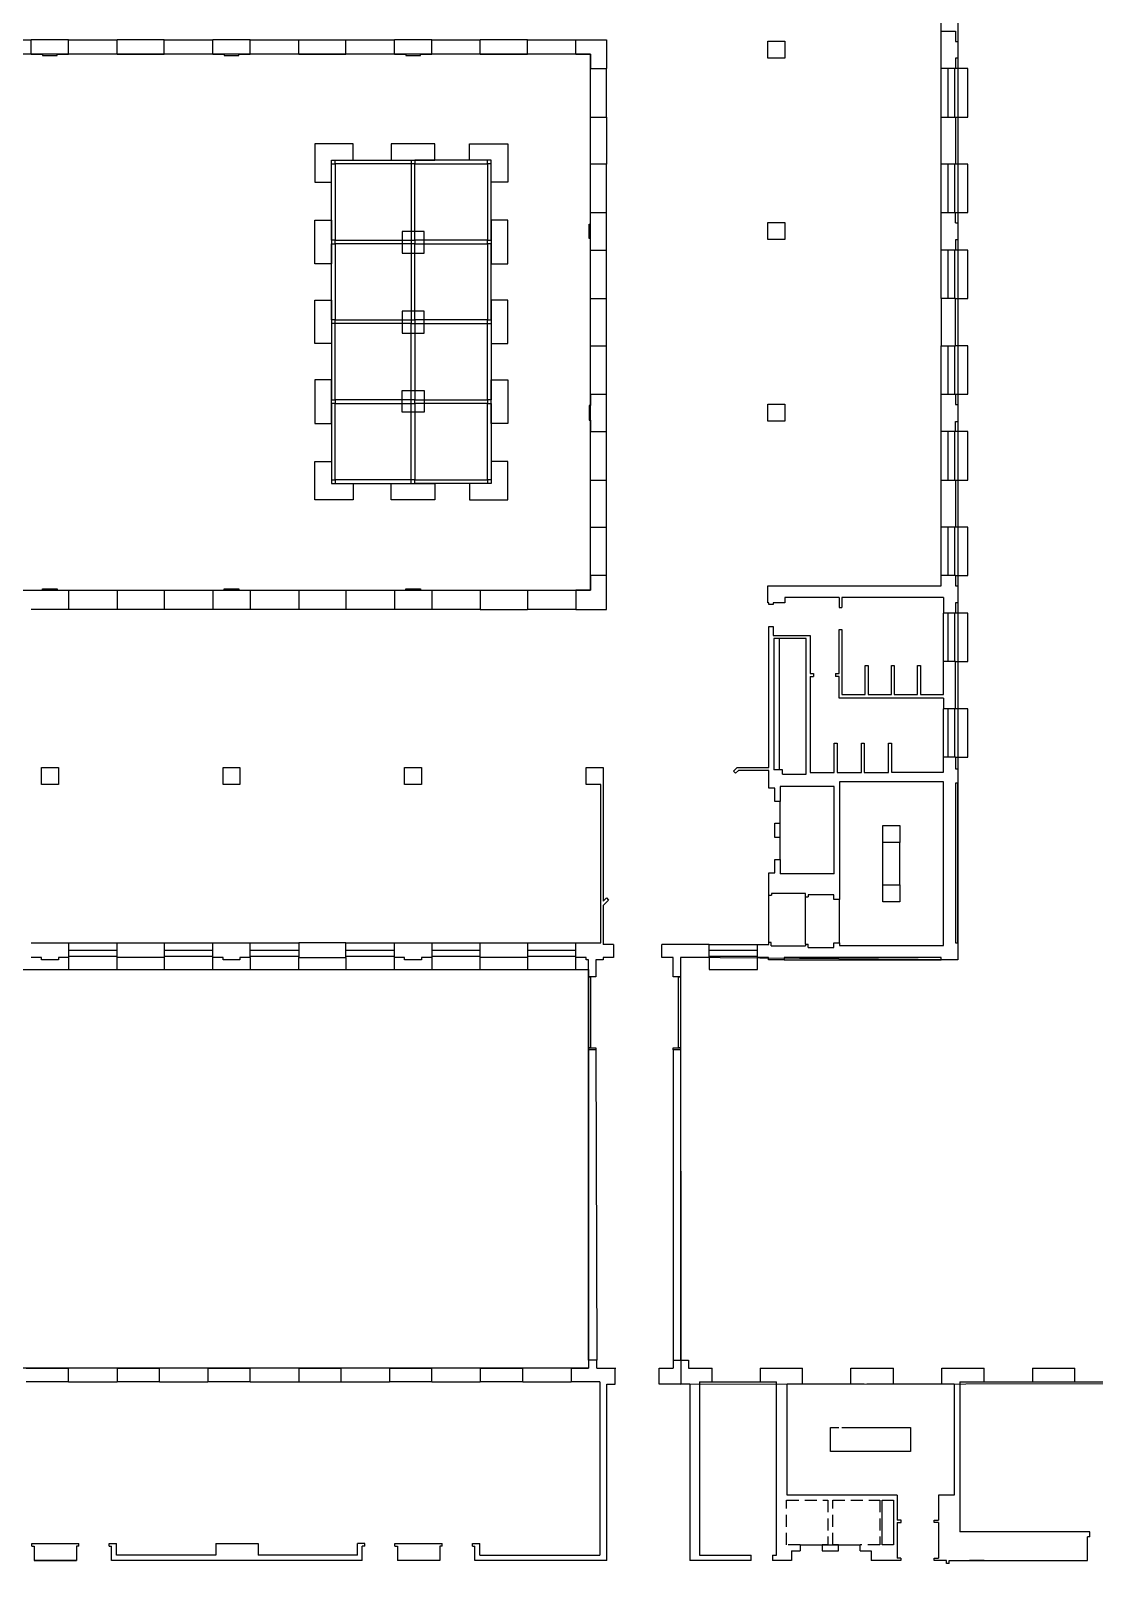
# Model space of a CAD drawing. Header units: millimetres. Extents: x -80 to 60, y -33 to 210.
# Drawn here: x -50.2 to -6.3, y 3.4 to 67.6 of the extents above; entities that cross this region are included whole.
import ezdxf

# ---------------------------------------------------------------- set-up
doc = ezdxf.new("R2010")
doc.units = ezdxf.units.MM
doc.header["$MEASUREMENT"] = 0
doc.linetypes.add('DASHED', pattern=[0.75, 0.5, -0.25])
doc.linetypes.add('HIDDEN', pattern=[9.525, 6.35, -3.175])
doc.layers.add('M', color=7, linetype='Continuous')
doc.layers.add('valid_area', color=140, linetype='Continuous')

msp = doc.modelspace()

# ---------------------------------------------------------------- linework, layer by layer
at = {"layer": 'M'}
for p, q in [((-12.633, 67.646), (-12.633, 69.646)), ((-12.633, 66.096), (-12.633, 67.646)), ((-12.633, 67.646), (-12.033, 67.646)), ((-12.033, 67.646), (-12.033, 67.221)), ((-52.208, 67.291), (-50.208, 67.291)), ((-48.658, 67.291), (-50.208, 67.291)), ((-50.208, 66.691), (-50.208, 67.291)), ((-48.658, 67.291), (-46.658, 67.291)), ((-48.658, 66.691), (-48.658, 67.291)), ((-44.708, 67.291), (-46.658, 67.291)), ((-46.658, 66.691), (-46.658, 67.291)), ((-44.708, 67.291), (-42.708, 67.291)), ((-44.708, 66.691), (-44.708, 67.291)), ((-41.158, 67.291), (-42.708, 67.291)), ((-42.708, 66.691), (-42.708, 67.291)), ((-41.158, 67.291), (-39.158, 67.291)), ((-41.158, 66.691), (-41.158, 67.291)), ((-39.158, 67.291), (-37.208, 67.291)), ((-39.158, 66.691), (-39.158, 67.291)), ((-37.208, 67.291), (-35.208, 67.291)), ((-37.208, 66.691), (-37.208, 67.291)), ((-33.658, 67.291), (-35.208, 67.291)), ((-35.208, 66.691), (-35.208, 67.291)), ((-33.658, 67.291), (-31.658, 67.291)), ((-33.658, 66.691), (-33.658, 67.291)), ((-31.658, 66.691), (-31.658, 67.291)), ((-29.708, 67.291), (-31.658, 67.291)), ((-29.708, 67.291), (-27.708, 67.291)), ((-29.708, 66.691), (-29.708, 67.291)), ((-27.708, 67.291), (-26.443, 67.291)), ((-27.708, 66.691), (-27.708, 67.291)), ((-26.443, 67.291), (-26.443, 66.096)), ((-19.783, 67.231), (-19.083, 67.231)), ((-19.783, 66.531), (-19.783, 67.231)), ((-19.083, 67.231), (-19.083, 66.531)), ((-12.033, 67.221), (-11.933, 67.221)), ((-11.933, 67.221), (-11.933, 66.521)), ((-50.208, 66.691), (-49.733, 66.691)), ((-49.733, 66.691), (-49.733, 66.641)), ((-49.733, 66.641), (-49.133, 66.641)), ((-49.133, 66.691), (-48.658, 66.691)), ((-49.133, 66.641), (-49.133, 66.691)), ((-46.658, 66.691), (-44.708, 66.691)), ((-42.708, 66.691), (-42.233, 66.691)), ((-42.233, 66.691), (-42.233, 66.641)), ((-42.233, 66.641), (-41.633, 66.641)), ((-41.633, 66.691), (-41.158, 66.691)), ((-41.633, 66.641), (-41.633, 66.691)), ((-39.158, 66.691), (-37.208, 66.691)), ((-35.208, 66.691), (-34.733, 66.691)), ((-34.733, 66.691), (-34.733, 66.641)), ((-34.733, 66.641), (-34.133, 66.641)), ((-34.133, 66.691), (-33.658, 66.691)), ((-34.133, 66.641), (-34.133, 66.691)), ((-31.658, 66.691), (-29.708, 66.691)), ((-27.708, 66.691), (-27.113, 66.691)), ((-27.113, 66.691), (-27.113, 66.096)), ((-19.083, 66.531), (-19.783, 66.531)), ((-12.033, 66.521), (-12.033, 66.096)), ((-11.933, 66.521), (-12.033, 66.521)), ((-27.113, 66.096), (-26.443, 66.096)), ((-26.443, 64.096), (-26.443, 66.096)), ((-12.633, 64.096), (-12.633, 66.096)), ((-12.033, 66.096), (-12.633, 66.096)), ((-12.333, 64.096), (-12.333, 66.096)), ((-12.083, 66.096), (-12.083, 64.096)), ((-11.533, 66.096), (-12.033, 66.096)), ((-11.533, 64.096), (-11.533, 66.096)), ((-27.113, 64.096), (-26.443, 64.096)), ((-27.113, 62.146), (-27.113, 64.096)), ((-26.443, 64.096), (-26.443, 62.146)), ((-12.633, 64.096), (-12.033, 64.096)), ((-12.633, 62.146), (-12.633, 64.096)), ((-12.033, 64.096), (-12.033, 62.146)), ((-12.033, 64.096), (-11.533, 64.096)), ((-38.488, 62.99), (-38.488, 61.41)), ((-36.908, 62.99), (-38.488, 62.99)), ((-36.908, 62.31), (-36.908, 62.99)), ((-35.333, 62.99), (-35.333, 62.31)), ((-33.533, 62.99), (-35.333, 62.99)), ((-33.533, 62.31), (-33.533, 62.99)), ((-32.108, 62.99), (-30.528, 62.99)), ((-32.108, 62.31), (-32.108, 62.99)), ((-30.528, 62.99), (-30.528, 61.41)), ((-37.808, 62.31), (-36.908, 62.31)), ((-37.808, 61.41), (-37.808, 62.31)), ((-37.808, 62.16), (-37.658, 62.16)), ((-37.808, 59.01), (-37.808, 62.16)), ((-37.658, 62.16), (-37.658, 62.31)), ((-37.658, 62.31), (-34.508, 62.31)), ((-34.508, 62.16), (-37.658, 62.16)), ((-37.658, 62.16), (-37.658, 59.01)), ((-35.333, 62.31), (-33.533, 62.31)), ((-34.508, 62.31), (-34.508, 62.16)), ((-34.508, 62.16), (-34.508, 59.01)), ((-34.358, 62.16), (-34.508, 62.16)), ((-34.358, 62.31), (-34.358, 62.16)), ((-31.358, 62.31), (-34.358, 62.31)), ((-34.358, 62.16), (-31.358, 62.16)), ((-34.358, 59.01), (-34.358, 62.16)), ((-31.208, 62.31), (-32.108, 62.31)), ((-31.358, 62.16), (-31.358, 62.31)), ((-31.358, 62.16), (-31.358, 59.01)), ((-31.208, 62.16), (-31.358, 62.16)), ((-31.208, 61.41), (-31.208, 62.31)), ((-31.208, 59.01), (-31.208, 62.16)), ((-26.443, 62.146), (-27.113, 62.146)), ((-26.443, 60.146), (-26.443, 62.146)), ((-12.633, 60.146), (-12.633, 62.146)), ((-12.033, 62.146), (-12.633, 62.146)), ((-12.333, 60.146), (-12.333, 62.146)), ((-12.083, 62.146), (-12.083, 60.146)), ((-11.533, 62.146), (-12.033, 62.146)), ((-11.533, 60.146), (-11.533, 62.146)), ((-38.488, 61.41), (-37.808, 61.41)), ((-30.528, 61.41), (-31.208, 61.41)), ((-38.488, 59.835), (-37.808, 59.835)), ((-38.488, 58.035), (-38.488, 59.835)), ((-37.808, 59.835), (-37.808, 58.035)), ((-31.208, 59.835), (-31.208, 58.035)), ((-30.528, 59.835), (-31.208, 59.835)), ((-30.528, 58.035), (-30.528, 59.835)), ((-27.113, 59.671), (-27.113, 60.146)), ((-27.113, 60.146), (-26.443, 60.146)), ((-26.443, 58.596), (-26.443, 60.146)), ((-12.633, 60.146), (-12.033, 60.146)), ((-12.633, 58.596), (-12.633, 60.146)), ((-12.033, 59.721), (-12.033, 60.146)), ((-12.033, 60.146), (-11.533, 60.146)), ((-34.883, 59.371), (-34.883, 58.471)), ((-33.983, 59.371), (-34.883, 59.371)), ((-33.983, 58.471), (-33.983, 59.371)), ((-27.163, 59.071), (-27.163, 59.671)), ((-27.163, 59.671), (-27.113, 59.671)), ((-19.783, 59.731), (-19.083, 59.731)), ((-19.783, 59.031), (-19.783, 59.731)), ((-19.083, 59.731), (-19.083, 59.031)), ((-12.033, 59.721), (-11.933, 59.721)), ((-11.933, 59.721), (-11.933, 59.021)), ((-37.658, 59.01), (-37.808, 59.01)), ((-37.808, 58.86), (-37.658, 58.86)), ((-37.808, 55.71), (-37.808, 58.86)), ((-37.658, 58.86), (-37.658, 59.01)), ((-37.658, 59.01), (-34.508, 59.01)), ((-34.508, 58.86), (-37.658, 58.86)), ((-37.658, 58.86), (-37.658, 55.71)), ((-34.883, 58.471), (-33.983, 58.471)), ((-34.508, 59.01), (-34.508, 58.86)), ((-34.508, 59.01), (-34.358, 59.01)), ((-34.508, 58.86), (-34.508, 55.71)), ((-34.358, 58.86), (-34.508, 58.86)), ((-31.358, 59.01), (-34.358, 59.01)), ((-34.358, 59.01), (-34.358, 58.86)), ((-34.358, 55.71), (-34.358, 58.86)), ((-34.358, 58.86), (-31.358, 58.86)), ((-31.358, 59.01), (-31.208, 59.01)), ((-31.358, 58.86), (-31.358, 59.01)), ((-31.358, 58.86), (-31.358, 55.71)), ((-31.208, 58.86), (-31.358, 58.86)), ((-31.208, 55.71), (-31.208, 58.86)), ((-27.113, 59.071), (-27.163, 59.071)), ((-27.113, 58.596), (-27.113, 59.071)), ((-27.113, 58.596), (-26.443, 58.596)), ((-26.443, 56.596), (-26.443, 58.596)), ((-19.083, 59.031), (-19.783, 59.031)), ((-12.633, 56.596), (-12.633, 58.596)), ((-12.033, 58.596), (-12.633, 58.596)), ((-12.333, 56.596), (-12.333, 58.596)), ((-12.083, 58.596), (-12.083, 56.596)), ((-12.033, 59.021), (-12.033, 58.596)), ((-11.933, 59.021), (-12.033, 59.021)), ((-11.533, 58.596), (-12.033, 58.596)), ((-11.533, 56.596), (-11.533, 58.596)), ((-37.808, 58.035), (-38.488, 58.035)), ((-31.208, 58.035), (-30.528, 58.035)), ((-38.488, 56.535), (-37.808, 56.535)), ((-38.488, 54.735), (-38.488, 56.535)), ((-37.808, 56.535), (-37.808, 54.735)), ((-31.208, 56.535), (-31.208, 54.735)), ((-30.528, 56.535), (-31.208, 56.535)), ((-30.528, 54.735), (-30.528, 56.535)), ((-27.113, 54.646), (-27.113, 56.596)), ((-27.113, 56.596), (-26.443, 56.596)), ((-26.443, 54.646), (-26.443, 56.596)), ((-12.633, 56.596), (-12.633, 54.646)), ((-12.033, 56.596), (-12.633, 56.596)), ((-12.033, 56.596), (-11.533, 56.596)), ((-12.033, 54.646), (-12.033, 56.596)), ((-34.883, 56.071), (-34.883, 55.171)), ((-33.983, 56.071), (-34.883, 56.071)), ((-33.983, 55.171), (-33.983, 56.071)), ((-37.658, 55.71), (-37.808, 55.71)), ((-37.658, 55.56), (-37.808, 55.56)), ((-37.808, 55.56), (-37.808, 52.41)), ((-37.658, 55.56), (-37.658, 55.71)), ((-37.658, 55.71), (-34.508, 55.71)), ((-34.508, 55.56), (-37.658, 55.56)), ((-37.658, 52.41), (-37.658, 55.56)), ((-34.508, 55.71), (-34.508, 55.56)), ((-34.508, 55.71), (-34.358, 55.71)), ((-34.508, 55.56), (-34.358, 55.56)), ((-34.508, 52.41), (-34.508, 55.56)), ((-31.358, 55.71), (-34.358, 55.71)), ((-34.358, 55.71), (-34.358, 55.56)), ((-34.358, 55.56), (-34.358, 52.41)), ((-34.358, 55.56), (-31.358, 55.56)), ((-31.358, 55.71), (-31.208, 55.71)), ((-31.358, 55.56), (-31.358, 55.71)), ((-31.358, 55.56), (-31.208, 55.56)), ((-31.358, 52.41), (-31.358, 55.56)), ((-31.208, 55.56), (-31.208, 52.41)), ((-37.808, 54.735), (-38.488, 54.735)), ((-34.883, 55.171), (-33.983, 55.171)), ((-31.208, 54.735), (-30.528, 54.735)), ((-27.113, 54.646), (-26.443, 54.646)), ((-26.443, 52.646), (-26.443, 54.646)), ((-12.633, 54.646), (-12.033, 54.646)), ((-12.633, 52.646), (-12.633, 54.646)), ((-12.333, 52.646), (-12.333, 54.646)), ((-12.083, 54.646), (-12.083, 52.646)), ((-11.533, 54.646), (-12.033, 54.646)), ((-11.533, 52.646), (-11.533, 54.646)), ((-38.488, 53.235), (-38.488, 51.435)), ((-37.808, 53.235), (-38.488, 53.235)), ((-37.808, 51.435), (-37.808, 53.235)), ((-34.883, 51.898), (-34.883, 52.798)), ((-34.883, 52.798), (-33.983, 52.798)), ((-33.983, 52.798), (-33.983, 51.898)), ((-31.208, 53.235), (-30.528, 53.235)), ((-31.208, 51.435), (-31.208, 53.235)), ((-30.528, 53.235), (-30.528, 51.435)), ((-37.808, 52.41), (-37.658, 52.41)), ((-37.658, 52.26), (-37.808, 52.26)), ((-37.808, 52.26), (-37.808, 49.11)), ((-37.658, 52.41), (-37.658, 52.26)), ((-34.508, 52.41), (-37.658, 52.41)), ((-37.658, 49.11), (-37.658, 52.26)), ((-37.658, 52.26), (-34.508, 52.26)), ((-34.508, 52.26), (-34.508, 52.41)), ((-34.358, 52.41), (-34.508, 52.41)), ((-34.508, 49.11), (-34.508, 52.26)), ((-34.508, 52.26), (-34.358, 52.26)), ((-34.358, 52.41), (-31.358, 52.41)), ((-34.358, 52.26), (-34.358, 52.41)), ((-34.358, 52.26), (-34.358, 49.11)), ((-31.358, 52.26), (-34.358, 52.26)), ((-31.208, 52.41), (-31.358, 52.41)), ((-31.358, 52.41), (-31.358, 52.26)), ((-31.358, 49.11), (-31.358, 52.26)), ((-31.358, 52.26), (-31.208, 52.26)), ((-31.208, 52.26), (-31.208, 49.11)), ((-27.113, 52.171), (-27.163, 52.171)), ((-27.163, 52.171), (-27.163, 51.571)), ((-27.113, 52.646), (-26.443, 52.646)), ((-27.113, 52.646), (-27.113, 52.171)), ((-26.443, 51.096), (-26.443, 52.646)), ((-19.783, 52.231), (-19.083, 52.231)), ((-19.783, 51.531), (-19.783, 52.231)), ((-19.083, 52.231), (-19.083, 51.531)), ((-12.633, 52.646), (-12.033, 52.646)), ((-12.633, 51.096), (-12.633, 52.646)), ((-12.033, 52.646), (-12.033, 52.221)), ((-12.033, 52.646), (-11.533, 52.646)), ((-12.033, 52.221), (-11.933, 52.221)), ((-11.933, 52.221), (-11.933, 51.521)), ((-38.488, 51.435), (-37.808, 51.435)), ((-33.983, 51.898), (-34.883, 51.898)), ((-30.528, 51.435), (-31.208, 51.435)), ((-27.163, 51.571), (-27.113, 51.571)), ((-27.113, 51.571), (-27.113, 51.096)), ((-19.083, 51.531), (-19.783, 51.531)), ((-12.033, 51.521), (-11.933, 51.521)), ((-12.033, 51.096), (-12.033, 51.521)), ((-27.113, 51.096), (-26.443, 51.096)), ((-26.443, 49.096), (-26.443, 51.096)), ((-12.033, 51.096), (-12.633, 51.096)), ((-12.633, 49.096), (-12.633, 51.096)), ((-12.333, 49.096), (-12.333, 51.096)), ((-12.083, 51.096), (-12.083, 49.096)), ((-11.533, 51.096), (-12.033, 51.096)), ((-11.533, 49.096), (-11.533, 51.096)), ((-38.488, 49.86), (-37.808, 49.86)), ((-38.488, 48.28), (-38.488, 49.86)), ((-37.808, 49.86), (-37.808, 48.96)), ((-31.208, 49.86), (-31.208, 48.96)), ((-30.528, 49.86), (-31.208, 49.86)), ((-30.528, 48.28), (-30.528, 49.86)), ((-37.808, 49.11), (-37.658, 49.11)), ((-37.808, 48.96), (-36.908, 48.96)), ((-34.508, 49.11), (-37.658, 49.11)), ((-37.658, 49.11), (-37.658, 48.96)), ((-37.658, 48.96), (-34.508, 48.96)), ((-36.908, 48.96), (-36.908, 48.28)), ((-35.333, 48.96), (-33.533, 48.96)), ((-35.333, 48.28), (-35.333, 48.96)), ((-34.358, 49.11), (-34.508, 49.11)), ((-34.508, 48.96), (-34.508, 49.11)), ((-34.358, 49.11), (-31.358, 49.11)), ((-34.358, 48.96), (-34.358, 49.11)), ((-31.358, 48.96), (-34.358, 48.96)), ((-33.533, 48.96), (-33.533, 48.28)), ((-32.108, 48.96), (-32.108, 48.28)), ((-31.208, 48.96), (-32.108, 48.96)), ((-31.208, 49.11), (-31.358, 49.11)), ((-31.358, 49.11), (-31.358, 48.96)), ((-27.113, 49.096), (-26.443, 49.096)), ((-27.113, 47.146), (-27.113, 49.096)), ((-26.443, 47.146), (-26.443, 49.096)), ((-12.633, 47.146), (-12.633, 49.096)), ((-12.633, 49.096), (-12.033, 49.096)), ((-12.033, 49.096), (-12.033, 47.146)), ((-12.033, 49.096), (-11.533, 49.096)), ((-36.908, 48.28), (-38.488, 48.28)), ((-33.533, 48.28), (-35.333, 48.28)), ((-32.108, 48.28), (-30.528, 48.28)), ((-27.113, 47.146), (-26.443, 47.146)), ((-26.443, 45.146), (-26.443, 47.146)), ((-12.033, 47.146), (-12.633, 47.146)), ((-12.633, 45.146), (-12.633, 47.146)), ((-12.333, 45.146), (-12.333, 47.146)), ((-12.083, 47.146), (-12.083, 45.146)), ((-11.533, 47.146), (-12.033, 47.146)), ((-11.533, 45.146), (-11.533, 47.146)), ((-26.443, 45.146), (-27.113, 45.146)), ((-27.113, 45.146), (-27.113, 44.551)), ((-26.443, 43.751), (-26.443, 45.146)), ((-12.633, 44.721), (-12.633, 45.146)), ((-12.033, 45.146), (-12.633, 45.146)), ((-12.033, 45.146), (-11.533, 45.146)), ((-12.033, 45.146), (-12.033, 44.721)), ((-50.208, 44.551), (-49.733, 44.551)), ((-49.733, 44.601), (-49.133, 44.601)), ((-49.733, 44.551), (-49.733, 44.601)), ((-49.133, 44.601), (-49.133, 44.551)), ((-49.133, 44.551), (-48.658, 44.551)), ((-48.658, 44.551), (-48.658, 43.751)), ((-46.658, 44.551), (-44.708, 44.551)), ((-46.658, 44.551), (-46.658, 43.751)), ((-44.708, 44.551), (-44.708, 43.751)), ((-42.708, 44.551), (-42.708, 43.751)), ((-42.708, 44.551), (-42.233, 44.551)), ((-42.233, 44.601), (-41.633, 44.601)), ((-42.233, 44.551), (-42.233, 44.601)), ((-41.633, 44.601), (-41.633, 44.551)), ((-41.633, 44.551), (-41.158, 44.551)), ((-41.158, 44.551), (-41.158, 43.751)), ((-39.158, 44.551), (-39.158, 43.751)), ((-39.158, 44.551), (-37.208, 44.551)), ((-37.208, 44.551), (-37.208, 43.751)), ((-35.208, 44.551), (-34.733, 44.551)), ((-35.208, 44.551), (-35.208, 43.751)), ((-34.733, 44.601), (-34.133, 44.601)), ((-34.733, 44.551), (-34.733, 44.601)), ((-34.133, 44.601), (-34.133, 44.551)), ((-34.133, 44.551), (-33.658, 44.551)), ((-33.658, 44.551), (-33.658, 43.751)), ((-31.658, 44.551), (-29.708, 44.551)), ((-31.658, 44.551), (-31.658, 43.751)), ((-29.708, 44.551), (-29.708, 43.751)), ((-27.113, 44.551), (-27.708, 44.551)), ((-27.708, 44.551), (-27.708, 43.751)), ((-19.783, 44.021), (-19.783, 44.721)), ((-19.783, 44.721), (-12.633, 44.721)), ((-12.033, 44.721), (-11.933, 44.721)), ((-11.933, 44.721), (-11.933, 44.021)), ((-48.658, 43.751), (-50.208, 43.751)), ((-46.658, 43.751), (-48.658, 43.751)), ((-44.708, 43.751), (-46.658, 43.751)), ((-42.708, 43.751), (-44.708, 43.751)), ((-41.158, 43.751), (-42.708, 43.751)), ((-39.158, 43.751), (-41.158, 43.751)), ((-37.208, 43.751), (-39.158, 43.751)), ((-35.208, 43.751), (-37.208, 43.751)), ((-33.658, 43.751), (-35.208, 43.751)), ((-31.658, 43.751), (-33.658, 43.751)), ((-31.658, 43.751), (-29.708, 43.751)), ((-27.708, 43.751), (-29.708, 43.751)), ((-27.708, 43.751), (-26.443, 43.751)), ((-19.745, 44.021), (-19.783, 44.021)), ((-19.745, 43.951), (-19.745, 44.021)), ((-19.563, 43.951), (-19.745, 43.951)), ((-19.563, 44.021), (-19.563, 43.951)), ((-19.083, 44.021), (-19.563, 44.021)), ((-19.083, 44.246), (-19.083, 44.021)), ((-16.843, 44.246), (-19.083, 44.246)), ((-16.843, 44.246), (-16.843, 43.826)), ((-16.843, 43.826), (-16.723, 43.826)), ((-16.723, 44.246), (-16.723, 43.826)), ((-12.533, 44.246), (-16.723, 44.246)), ((-12.533, 44.246), (-12.533, 43.596)), ((-12.033, 44.021), (-12.033, 43.596)), ((-11.933, 44.021), (-12.033, 44.021)), ((-19.745, 43.051), (-19.563, 43.051)), ((-19.745, 37.221), (-19.745, 43.051)), ((-19.563, 43.051), (-19.563, 42.676)), ((-12.533, 41.596), (-12.533, 43.596)), ((-12.033, 43.596), (-12.533, 43.596)), ((-12.333, 41.596), (-12.333, 43.596)), ((-12.083, 43.596), (-12.083, 41.596)), ((-11.533, 43.596), (-12.033, 43.596)), ((-11.533, 41.596), (-11.533, 43.596)), ((-19.563, 42.676), (-18.043, 42.676)), ((-19.308, 37.128), (-19.308, 42.556)), ((-18.043, 42.676), (-18.043, 41.103)), ((-16.843, 42.926), (-16.723, 42.926)), ((-16.843, 41.103), (-16.843, 42.926)), ((-16.723, 42.926), (-16.723, 40.233)), ((-15.763, 41.431), (-15.643, 41.431)), ((-15.763, 40.233), (-15.763, 41.431)), ((-15.643, 41.431), (-15.643, 40.233)), ((-14.683, 41.431), (-14.563, 41.431)), ((-14.683, 40.233), (-14.683, 41.431)), ((-14.563, 41.431), (-14.563, 40.233)), ((-13.603, 41.431), (-13.483, 41.431)), ((-13.603, 40.233), (-13.603, 41.431)), ((-13.483, 41.431), (-13.483, 40.233)), ((-12.033, 41.596), (-12.533, 41.596)), ((-12.533, 40.233), (-12.533, 41.596)), ((-12.033, 41.596), (-11.533, 41.596)), ((-12.033, 39.646), (-12.033, 41.596)), ((-18.043, 41.103), (-17.893, 41.103)), ((-18.043, 40.983), (-18.043, 37.011)), ((-18.043, 40.983), (-17.893, 40.983)), ((-17.893, 41.103), (-17.893, 40.983)), ((-16.993, 41.103), (-16.843, 41.103)), ((-16.993, 41.103), (-16.993, 40.983)), ((-16.843, 40.983), (-16.993, 40.983)), ((-16.843, 40.083), (-16.843, 40.983)), ((-12.533, 40.083), (-16.843, 40.083)), ((-16.723, 40.233), (-15.763, 40.233)), ((-15.643, 40.233), (-14.683, 40.233)), ((-14.563, 40.233), (-13.603, 40.233)), ((-13.483, 40.233), (-12.533, 40.233)), ((-12.533, 40.083), (-12.533, 39.646)), ((-12.533, 37.646), (-12.533, 39.646)), ((-12.033, 39.646), (-12.533, 39.646)), ((-12.333, 37.646), (-12.333, 39.646)), ((-12.083, 39.646), (-12.083, 37.646)), ((-11.533, 39.646), (-12.033, 39.646)), ((-11.533, 37.646), (-11.533, 39.646)), ((-17.043, 38.229), (-16.923, 38.229)), ((-17.043, 37.011), (-17.043, 38.229)), ((-16.923, 38.229), (-16.923, 37.011)), ((-15.923, 37.011), (-15.923, 38.229)), ((-15.923, 38.229), (-15.803, 38.229)), ((-15.803, 38.229), (-15.803, 37.011)), ((-14.803, 38.229), (-14.683, 38.229)), ((-14.803, 37.011), (-14.803, 38.229)), ((-14.683, 38.229), (-14.683, 37.021)), ((-12.033, 37.646), (-12.533, 37.646)), ((-12.533, 37.021), (-12.533, 37.646)), ((-12.033, 37.646), (-12.033, 37.171)), ((-12.033, 37.646), (-11.533, 37.646)), ((-49.783, 37.221), (-49.083, 37.221)), ((-49.783, 36.521), (-49.783, 37.221)), ((-49.083, 37.221), (-49.083, 36.521)), ((-42.283, 36.521), (-42.283, 37.221)), ((-42.283, 37.221), (-41.583, 37.221)), ((-41.583, 37.221), (-41.583, 36.521)), ((-34.783, 37.221), (-34.083, 37.221)), ((-34.783, 36.521), (-34.783, 37.221)), ((-34.083, 37.221), (-34.083, 36.521)), ((-27.283, 37.221), (-26.583, 37.221)), ((-27.283, 36.521), (-27.283, 37.221)), ((-26.583, 37.221), (-26.583, 31.691)), ((-21.201, 37.073), (-21.053, 37.221)), ((-21.117, 36.988), (-21.201, 37.073)), ((-21.003, 37.101), (-21.117, 36.988)), ((-21.053, 37.221), (-19.745, 37.221)), ((-19.745, 37.101), (-21.003, 37.101)), ((-19.745, 36.371), (-19.745, 37.101)), ((-19.183, 37.128), (-19.536, 37.128)), ((-19.183, 36.95), (-19.183, 37.128)), ((-18.043, 37.011), (-17.043, 37.011)), ((-16.923, 37.011), (-15.923, 37.011)), ((-16.833, 36.621), (-16.833, 31.771)), ((-12.533, 36.621), (-16.833, 36.621)), ((-15.803, 37.011), (-14.803, 37.011)), ((-14.683, 37.021), (-12.533, 37.021)), ((-12.533, 29.871), (-12.533, 36.621)), ((-12.033, 37.171), (-11.933, 37.171)), ((-11.933, 37.171), (-11.933, 36.571)), ((-49.083, 36.521), (-49.783, 36.521)), ((-41.583, 36.521), (-42.283, 36.521)), ((-34.083, 36.521), (-34.783, 36.521)), ((-26.683, 36.521), (-27.283, 36.521)), ((-26.683, 29.971), (-26.683, 36.521)), ((-19.503, 36.371), (-19.745, 36.371)), ((-19.503, 35.821), (-19.503, 36.371)), ((-12.033, 36.571), (-12.033, 29.971)), ((-11.933, 36.571), (-12.033, 36.571)), ((-11.933, 29.971), (-11.933, 36.591)), ((-19.273, 35.821), (-19.503, 35.821)), ((-19.273, 34.921), (-19.273, 35.821)), ((-19.503, 34.921), (-19.273, 34.921)), ((-19.503, 34.321), (-19.503, 34.921)), ((-15.033, 34.121), (-15.033, 34.821)), ((-15.033, 34.821), (-14.333, 34.821)), ((-14.333, 34.821), (-14.333, 34.121)), ((-19.273, 34.321), (-19.503, 34.321)), ((-19.273, 33.421), (-19.273, 34.321)), ((-15.033, 32.371), (-15.033, 34.121)), ((-14.333, 34.121), (-15.033, 34.121)), ((-14.333, 32.371), (-14.333, 34.121)), ((-19.503, 33.421), (-19.273, 33.421)), ((-19.503, 32.871), (-19.503, 33.421)), ((-19.745, 32.871), (-19.503, 32.871)), ((-19.745, 31.946), (-19.745, 32.871)), ((-15.033, 31.671), (-15.033, 32.371)), ((-15.033, 32.371), (-14.333, 32.371)), ((-14.333, 32.371), (-14.333, 31.671)), ((-26.583, 31.691), (-26.444, 31.83)), ((-26.359, 31.745), (-26.583, 31.521)), ((-26.583, 31.521), (-26.583, 29.906)), ((-26.444, 31.83), (-26.359, 31.745)), ((-19.745, 29.996), (-19.745, 31.946)), ((-19.745, 31.946), (-19.635, 31.946)), ((-19.635, 32.016), (-19.635, 31.946)), ((-18.233, 32.016), (-19.635, 32.016)), ((-18.233, 31.876), (-18.233, 32.016)), ((-18.233, 31.876), (-18.123, 31.876)), ((-18.233, 29.926), (-18.233, 31.876)), ((-18.123, 31.956), (-18.123, 31.876)), ((-17.063, 31.956), (-18.123, 31.956)), ((-17.063, 31.771), (-17.063, 31.956)), ((-16.833, 31.771), (-17.063, 31.771)), ((-14.333, 31.671), (-15.033, 31.671)), ((-50.208, 29.971), (-48.658, 29.971)), ((-48.658, 29.971), (-46.658, 29.971)), ((-48.658, 29.971), (-48.658, 29.371)), ((-48.658, 29.671), (-46.658, 29.671)), ((-46.658, 29.371), (-46.658, 29.971)), ((-46.658, 29.971), (-44.708, 29.971)), ((-44.708, 29.971), (-42.708, 29.971)), ((-44.708, 29.971), (-44.708, 29.371)), ((-44.708, 29.671), (-42.708, 29.671)), ((-42.708, 29.971), (-41.158, 29.971)), ((-42.708, 29.371), (-42.708, 29.971)), ((-41.158, 29.971), (-39.158, 29.971)), ((-41.158, 29.371), (-41.158, 29.971)), ((-41.158, 29.671), (-39.158, 29.671)), ((-37.208, 29.971), (-39.158, 29.971)), ((-39.158, 29.971), (-39.158, 29.371)), ((-37.208, 29.371), (-37.208, 29.971)), ((-37.208, 29.971), (-35.208, 29.971)), ((-37.208, 29.671), (-35.208, 29.671)), ((-35.208, 29.371), (-35.208, 29.971)), ((-35.208, 29.971), (-33.658, 29.971)), ((-33.658, 29.971), (-31.658, 29.971)), ((-33.658, 29.971), (-33.658, 29.371)), ((-33.658, 29.671), (-31.658, 29.671)), ((-31.658, 29.371), (-31.658, 29.971)), ((-31.658, 29.971), (-29.708, 29.971)), ((-29.708, 29.971), (-29.708, 29.371)), ((-29.708, 29.971), (-27.586, 29.971)), ((-29.708, 29.671), (-27.708, 29.671)), ((-27.708, 29.971), (-26.683, 29.971)), ((-27.708, 29.371), (-27.708, 29.971)), ((-26.158, 29.906), (-26.583, 29.906)), ((-26.158, 29.906), (-26.158, 29.371)), ((-22.208, 29.906), (-24.158, 29.906)), ((-24.158, 29.371), (-24.158, 29.906)), ((-22.208, 29.906), (-20.208, 29.906)), ((-22.208, 29.371), (-22.208, 29.906)), ((-22.208, 29.671), (-20.208, 29.671)), ((-20.208, 29.906), (-19.745, 29.906)), ((-20.208, 29.371), (-20.208, 29.906)), ((-19.745, 29.906), (-19.745, 29.996)), ((-19.65, 29.996), (-19.745, 29.996)), ((-19.65, 29.846), (-19.65, 29.996)), ((-19.65, 29.846), (-18.233, 29.846)), ((-18.233, 29.926), (-18.233, 29.846)), ((-18.233, 29.926), (-18.123, 29.926)), ((-18.123, 29.786), (-18.123, 29.926)), ((-18.123, 29.786), (-17.063, 29.786)), ((-17.063, 29.971), (-16.833, 29.971)), ((-17.063, 29.786), (-17.063, 29.971)), ((-16.833, 29.971), (-16.833, 29.871)), ((-16.833, 29.871), (-12.533, 29.871)), ((-12.033, 29.971), (-11.933, 29.971)), ((-11.933, 29.971), (-11.933, 29.271)), ((-49.783, 29.371), (-50.208, 29.371)), ((-49.783, 29.271), (-49.783, 29.371)), ((-49.083, 29.271), (-49.783, 29.271)), ((-49.083, 29.371), (-49.083, 29.271)), ((-48.658, 29.371), (-49.083, 29.371)), ((-48.658, 29.421), (-46.658, 29.421)), ((-48.658, 29.371), (-48.658, 28.871)), ((-46.658, 28.871), (-46.658, 29.371)), ((-44.708, 29.371), (-46.658, 29.371)), ((-44.708, 29.421), (-42.708, 29.421)), ((-44.708, 29.371), (-44.708, 28.871)), ((-42.708, 28.871), (-42.708, 29.371)), ((-42.283, 29.371), (-42.708, 29.371)), ((-42.283, 29.271), (-42.283, 29.371)), ((-41.583, 29.271), (-42.283, 29.271)), ((-41.583, 29.371), (-41.583, 29.271)), ((-41.158, 29.371), (-41.583, 29.371)), ((-41.158, 29.421), (-39.158, 29.421)), ((-41.158, 29.371), (-41.158, 28.871)), ((-39.158, 29.371), (-37.208, 29.371)), ((-39.158, 28.871), (-39.158, 29.371)), ((-37.208, 29.421), (-35.208, 29.421)), ((-37.208, 29.371), (-37.208, 28.871)), ((-34.783, 29.371), (-35.208, 29.371)), ((-35.208, 28.871), (-35.208, 29.371)), ((-34.783, 29.271), (-34.783, 29.371)), ((-34.083, 29.271), (-34.783, 29.271)), ((-34.083, 29.371), (-34.083, 29.271)), ((-33.658, 29.371), (-34.083, 29.371)), ((-33.658, 29.421), (-31.658, 29.421)), ((-33.658, 29.371), (-33.658, 28.871)), ((-29.708, 29.371), (-31.658, 29.371)), ((-31.658, 28.871), (-31.658, 29.371)), ((-29.708, 29.421), (-27.708, 29.421)), ((-29.708, 29.371), (-29.708, 28.871)), ((-27.708, 28.871), (-27.708, 29.371)), ((-27.283, 29.371), (-27.708, 29.371)), ((-27.283, 29.271), (-27.283, 29.371)), ((-27.193, 29.271), (-27.283, 29.271)), ((-27.193, 28.571), (-27.193, 29.271)), ((-26.893, 29.271), (-26.893, 28.571)), ((-26.583, 29.271), (-26.893, 29.271)), ((-26.583, 29.371), (-26.583, 29.271)), ((-26.158, 29.371), (-26.583, 29.371)), ((-23.693, 29.371), (-24.158, 29.371)), ((-23.693, 28.571), (-23.693, 29.371)), ((-23.393, 29.371), (-23.393, 28.571)), ((-22.208, 29.371), (-23.393, 29.371)), ((-22.208, 29.421), (-20.208, 29.421)), ((-22.208, 29.371), (-22.208, 28.871)), ((-20.208, 28.871), (-20.208, 29.371)), ((-19.758, 29.371), (-20.208, 29.371)), ((-19.758, 29.271), (-19.758, 29.371)), ((-19.108, 29.271), (-19.758, 29.271)), ((-19.108, 29.371), (-19.108, 29.271)), ((-12.633, 29.371), (-19.108, 29.371)), ((-19.108, 29.271), (-12.633, 29.271)), ((-12.633, 29.271), (-12.633, 29.371)), ((-11.933, 29.271), (-12.633, 29.271)), ((-48.658, 28.871), (-46.658, 28.871)), ((-44.708, 28.871), (-42.708, 28.871)), ((-41.158, 28.871), (-39.158, 28.871)), ((-37.208, 28.871), (-35.208, 28.871)), ((-33.658, 28.871), (-31.658, 28.871)), ((-29.708, 28.871), (-27.708, 28.871)), ((-26.893, 28.571), (-27.193, 28.571)), ((-27.193, 28.571), (-27.113, 28.571)), ((-27.193, 25.631), (-27.193, 28.571)), ((-27.113, 28.571), (-27.113, 25.631)), ((-23.393, 28.571), (-23.693, 28.571)), ((-23.473, 28.571), (-23.393, 28.571)), ((-23.473, 25.631), (-23.473, 28.571)), ((-23.393, 28.571), (-23.393, 25.631)), ((-22.208, 28.871), (-20.208, 28.871)), ((-27.193, 25.631), (-26.893, 25.631)), ((-27.193, 25.556), (-27.193, 25.631)), ((-27.113, 25.631), (-27.193, 25.631)), ((-26.893, 25.556), (-27.193, 25.556)), ((-26.893, 25.631), (-26.893, 25.556)), ((-26.893, 25.556), (-26.843, 12.727)), ((-23.693, 25.631), (-23.393, 25.631)), ((-23.693, 25.556), (-23.693, 25.631)), ((-23.393, 25.556), (-23.693, 25.556)), ((-23.693, 25.556), (-23.693, 12.727)), ((-23.393, 25.631), (-23.473, 25.631)), ((-23.393, 25.631), (-23.393, 25.556)), ((-50.408, 12.407), (-48.658, 12.407)), ((-48.658, 11.837), (-48.658, 12.407)), ((-46.658, 12.407), (-46.658, 11.837)), ((-46.658, 12.407), (-44.908, 12.407)), ((-44.908, 11.837), (-44.908, 12.407)), ((-42.908, 12.407), (-41.158, 12.407)), ((-42.908, 12.407), (-42.908, 11.837)), ((-41.158, 11.837), (-41.158, 12.407)), ((-39.158, 12.407), (-39.158, 11.837)), ((-39.158, 12.407), (-37.408, 12.407)), ((-37.408, 11.837), (-37.408, 12.407)), ((-35.408, 12.407), (-33.658, 12.407)), ((-35.408, 12.407), (-35.408, 11.837)), ((-33.658, 11.837), (-33.658, 12.407)), ((-31.658, 12.407), (-31.658, 11.837)), ((-31.658, 12.407), (-29.908, 12.407)), ((-29.908, 11.837), (-29.908, 12.407)), ((-27.908, 12.407), (-27.908, 11.837)), ((-27.193, 12.727), (-27.193, 12.407)), ((-26.843, 12.407), (-26.843, 12.727)), ((-26.843, 12.407), (-26.068, 12.407)), ((-26.088, 11.738), (-26.088, 12.407)), ((-24.268, 11.738), (-24.268, 12.407)), ((-24.268, 12.407), (-23.698, 12.407)), ((-23.698, 12.727), (-23.698, 12.407)), ((-23.698, 12.727), (-23.393, 12.727)), ((-23.373, 12.727), (-23.068, 12.727)), ((-23.068, 12.727), (-23.068, 12.407)), ((-23.068, 12.407), (-22.083, 12.407)), ((-22.083, 11.837), (-22.083, 12.407)), ((-20.103, 12.407), (-18.353, 12.407)), ((-20.103, 12.407), (-20.103, 11.837)), ((-18.353, 11.757), (-18.353, 12.407)), ((-16.353, 12.407), (-14.603, 12.407)), ((-16.353, 11.757), (-16.353, 12.407)), ((-14.603, 11.757), (-14.603, 12.407)), ((-12.603, 12.407), (-10.853, 12.407)), ((-12.603, 11.757), (-12.603, 12.407)), ((-10.853, 11.837), (-10.853, 12.407)), ((-8.853, 12.407), (-7.103, 12.407)), ((-8.853, 12.407), (-8.853, 11.837)), ((-7.103, 11.837), (-7.103, 12.407)), ((-48.658, 11.837), (-46.658, 11.837)), ((-44.908, 11.837), (-42.908, 11.837)), ((-41.158, 11.837), (-39.158, 11.837)), ((-37.408, 11.837), (-35.408, 11.837)), ((-33.658, 11.837), (-31.658, 11.837)), ((-29.908, 11.837), (-27.908, 11.837)), ((-26.718, 11.837), (-26.718, 4.677)), ((-26.433, 4.458), (-26.433, 11.738)), ((-23.013, 11.738), (-24.268, 11.738)), ((-23.013, 11.738), (-23.013, 4.458)), ((-22.613, 11.837), (-22.083, 11.837)), ((-22.613, 11.837), (-22.613, 4.677)), ((-22.083, 11.837), (-20.103, 11.837)), ((-20.103, 11.837), (-19.423, 11.837)), ((-19.423, 4.677), (-19.423, 11.837)), ((-18.993, 11.757), (-18.353, 11.757)), ((-18.993, 7.157), (-18.993, 11.757)), ((-18.353, 11.757), (-16.353, 11.757)), ((-14.603, 11.757), (-12.603, 11.757)), ((-12.603, 11.757), (-12.093, 11.757)), ((-12.093, 11.757), (-12.093, 7.157)), ((-11.861, 11.837), (-11.861, 5.637)), ((-11.861, 11.837), (-10.853, 11.837)), ((-10.853, 11.837), (-8.853, 11.837)), ((-8.853, 11.837), (-7.103, 11.837)), ((-7.103, 11.837), (-5.103, 11.837)), ((-17.193, 9.957), (-16.847, 9.957)), ((-17.193, 8.957), (-17.193, 9.957)), ((-16.732, 9.957), (-13.893, 9.957)), ((-13.893, 9.957), (-13.893, 8.957)), ((-13.893, 8.957), (-17.193, 8.957)), ((-14.443, 7.157), (-18.993, 7.157)), ((-14.443, 7.157), (-14.443, 6.128)), ((-12.743, 7.157), (-12.743, 6.128)), ((-12.093, 7.157), (-12.743, 7.157)), ((-14.285, 6.128), (-14.443, 6.128)), ((-14.443, 6.028), (-14.443, 4.558)), ((-14.443, 6.028), (-14.285, 6.028)), ((-14.285, 6.028), (-14.285, 6.128)), ((-12.915, 6.128), (-12.743, 6.128)), ((-12.915, 6.028), (-12.915, 6.128)), ((-12.743, 6.028), (-12.915, 6.028)), ((-12.743, 6.028), (-12.743, 4.558)), ((-50.18, 5.158), (-48.232, 5.158)), ((-50.18, 5.045), (-50.18, 5.158)), ((-48.232, 5.045), (-48.232, 5.158)), ((-46.982, 5.158), (-46.685, 5.158)), ((-46.982, 5.045), (-46.982, 5.158)), ((-46.685, 4.677), (-46.685, 5.158)), ((-42.583, 5.158), (-40.833, 5.158)), ((-42.583, 5.158), (-42.583, 4.677)), ((-40.833, 5.158), (-40.833, 4.677)), ((-36.731, 4.677), (-36.731, 5.158)), ((-36.433, 5.158), (-36.731, 5.158)), ((-36.433, 5.045), (-36.433, 5.158)), ((-35.183, 5.158), (-33.234, 5.158)), ((-35.183, 5.045), (-35.183, 5.158)), ((-33.234, 5.045), (-33.234, 5.158)), ((-31.984, 5.158), (-31.685, 5.158)), ((-31.984, 5.045), (-31.984, 5.158)), ((-31.685, 4.677), (-31.685, 5.158)), ((-6.482, 5.637), (-11.861, 5.637)), ((-6.581, 4.458), (-6.581, 5.437)), ((-6.482, 5.437), (-6.581, 5.437)), ((-6.482, 5.437), (-6.482, 5.637)), ((-50.18, 5.045), (-50.083, 5.045)), ((-50.083, 5.045), (-50.083, 4.458)), ((-48.333, 5.045), (-48.333, 4.458)), ((-48.232, 5.045), (-48.333, 5.045)), ((-46.982, 5.045), (-46.885, 5.045)), ((-46.885, 4.458), (-46.885, 5.045)), ((-42.583, 4.677), (-46.685, 4.677)), ((-36.731, 4.677), (-40.833, 4.677)), ((-36.531, 4.458), (-36.531, 5.045)), ((-36.433, 5.045), (-36.531, 5.045)), ((-35.183, 5.045), (-35.083, 5.045)), ((-35.083, 5.045), (-35.083, 4.458)), ((-33.333, 5.045), (-33.333, 4.458)), ((-33.234, 5.045), (-33.333, 5.045)), ((-31.984, 5.045), (-31.885, 5.045)), ((-31.885, 4.458), (-31.885, 5.045)), ((-31.685, 4.677), (-26.718, 4.677)), ((-22.613, 4.677), (-20.471, 4.677)), ((-20.491, 4.677), (-20.491, 4.458)), ((-19.591, 4.677), (-19.591, 4.458)), ((-19.591, 4.677), (-19.423, 4.677)), ((-18.813, 4.857), (-18.448, 4.857)), ((-18.813, 4.857), (-18.813, 4.458)), ((-18.448, 5.097), (-18.448, 4.857)), ((-18.448, 5.097), (-16.868, 5.097)), ((-17.548, 5.097), (-17.548, 4.857)), ((-17.548, 4.857), (-16.868, 4.857)), ((-16.868, 5.097), (-15.968, 5.097)), ((-16.868, 4.857), (-16.868, 5.097)), ((-15.968, 4.857), (-15.968, 5.097)), ((-15.968, 4.857), (-15.523, 4.857)), ((-15.523, 4.857), (-15.523, 4.458)), ((-14.289, 4.558), (-14.443, 4.558)), ((-14.289, 4.558), (-14.289, 4.458)), ((-12.919, 4.558), (-12.743, 4.558)), ((-12.919, 4.458), (-12.919, 4.558)), ((-48.333, 4.458), (-50.083, 4.458)), ((-50.083, 4.458), (-48.333, 4.458)), ((-48.333, 4.458), (-50.083, 4.458)), ((-48.333, 4.458), (-50.083, 4.458)), ((-44.031, 4.458), (-46.885, 4.458)), ((-36.531, 4.458), (-44.031, 4.458)), ((-33.333, 4.458), (-35.083, 4.458)), ((-26.433, 4.458), (-31.885, 4.458)), ((-20.471, 4.458), (-23.013, 4.458)), ((-18.813, 4.458), (-19.591, 4.458)), ((-14.289, 4.458), (-15.523, 4.458)), ((-12.403, 4.458), (-12.919, 4.458)), ((-12.403, 4.328), (-12.403, 4.458)), ((-12.303, 4.328), (-12.403, 4.328)), ((-12.303, 4.328), (-12.403, 4.328)), ((-12.303, 4.328), (-12.303, 4.458)), ((-12.303, 4.458), (-6.581, 4.458)), ((-12.303, 4.458), (-6.581, 4.458)), ((-12.303, 4.328), (-12.303, 4.458)), ((-10.853, 4.458), (-11.461, 4.458)), ((-10.853, 4.458), (-11.461, 4.458))]:
    msp.add_line(p, q, dxfattribs=at)
at = {"layer": 'M', "linetype": 'HIDDEN'}
for p, q in [((-19.536, 42.556), (-19.536, 37.128)), ((-18.208, 42.556), (-19.536, 42.556)), ((-18.208, 36.95), (-18.208, 42.556)), ((-19.183, 36.95), (-18.208, 36.95)), ((-19.273, 36.428), (-19.273, 35.821)), ((-17.048, 36.428), (-19.273, 36.428)), ((-17.048, 32.828), (-17.048, 36.428)), ((-19.273, 34.321), (-19.273, 34.921)), ((-19.273, 33.421), (-19.273, 32.828)), ((-17.048, 32.828), (-19.273, 32.828)), ((-16.833, 29.971), (-16.833, 31.771)), ((-15.058, 6.947), (-14.598, 6.947)), ((-15.058, 5.097), (-15.058, 6.947)), ((-14.598, 6.947), (-14.598, 5.097)), ((-14.598, 5.097), (-15.058, 5.097))]:
    msp.add_line(p, q, dxfattribs=at)
at = {"layer": 'M', "linetype": 'DASHED'}
for p, q in [((-19.008, 5.097), (-19.008, 6.947)), ((-19.008, 6.947), (-17.308, 6.947)), ((-17.308, 6.947), (-17.308, 5.097)), ((-17.108, 5.097), (-17.108, 6.947)), ((-17.108, 6.947), (-15.158, 6.947)), ((-15.158, 6.947), (-15.158, 5.097)), ((-18.448, 5.097), (-19.008, 5.097)), ((-17.308, 5.097), (-17.548, 5.097)), ((-16.868, 5.097), (-17.108, 5.097)), ((-15.158, 5.097), (-15.968, 5.097))]:
    msp.add_line(p, q, dxfattribs=at)
at = {"layer": 'M'}
for points in [[(-27.193, 12.727), (-27.193, 25.556)], [(-23.393, 25.556), (-23.393, 12.727)], [(-27.908, 12.407), (-27.193, 12.407)], [(-26.843, 12.727), (-27.193, 12.727)], [(-48.658, 11.837), (-50.408, 11.837)], [(-44.908, 11.837), (-46.658, 11.837)], [(-41.158, 11.837), (-42.908, 11.837)], [(-39.158, 11.837), (-37.408, 11.837)], [(-33.658, 11.837), (-35.408, 11.837)], [(-29.908, 11.837), (-31.658, 11.837)], [(-26.718, 11.837), (-27.908, 11.837)], [(-26.433, 11.738), (-26.088, 11.738)], [(-16.353, 11.757), (-15.808, 11.757)], [(-15.692, 11.757), (-14.603, 11.757)]]:
    msp.add_lwpolyline(points, dxfattribs=at)
at = {"layer": 'valid_area'}
for points in [[(-79.268, -32.063), (-79.268, 12.407), (-68.003, 12.407), (-68.003, 29.371), (-79.433, 29.271), (-79.433, 209.271), (-11.933, 209.271), (-11.933, 29.271), (-23.393, 29.371), (-23.373, 11.738), (59.027, 11.837), (59.027, -32.062), (-79.268, -32.063)], [(-64.253, 66.691), (-64.253, 44.551), (-27.113, 44.551), (-27.113, 66.691), (-64.253, 66.691)], [(-63.658, 28.871), (-27.193, 28.871), (-27.193, 12.407), (-64.203, 12.407), (-64.203, 28.87), (-63.658, 28.871)]]:
    msp.add_lwpolyline(points, dxfattribs=at)

doc.saveas('drawing.dxf')
